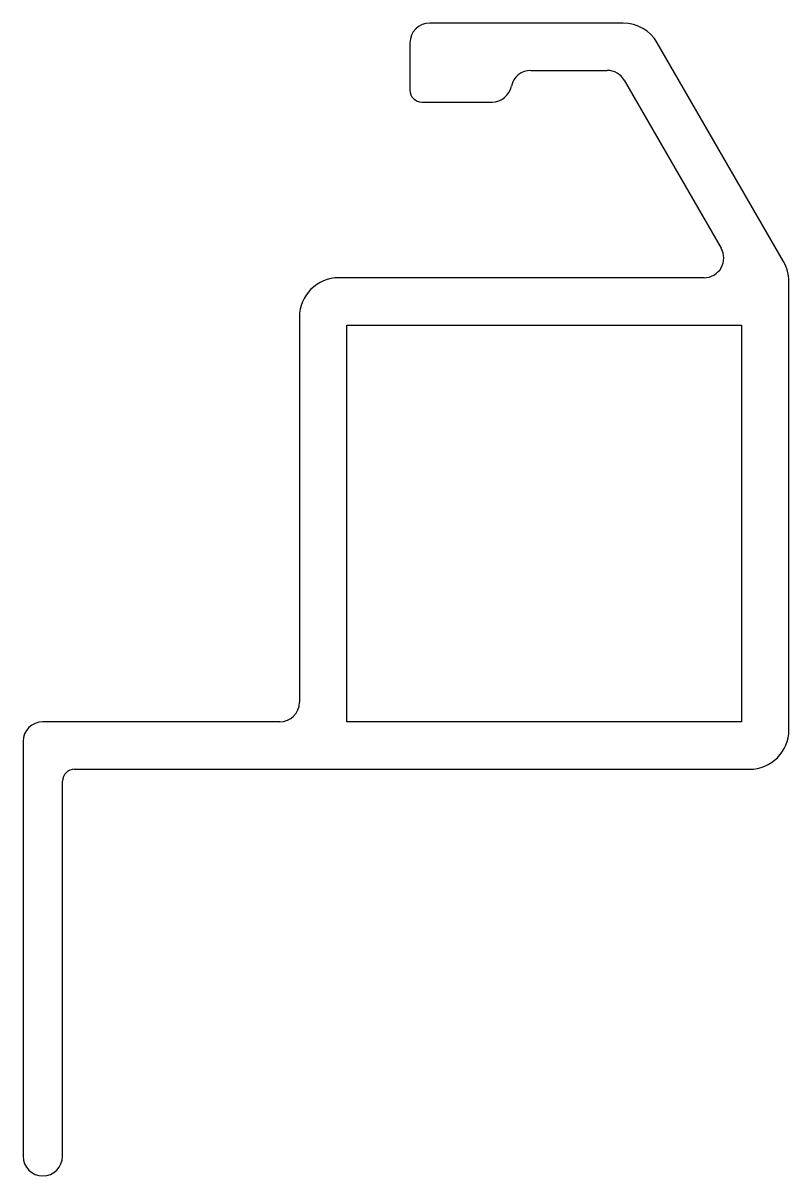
# Model space of a CAD drawing. Extents: x 2562.5 to 2581.9, y 1509.7 to 1538.9.
import ezdxf

# ---------------------------------------------------------------- set-up
doc = ezdxf.new("R2010")
doc.units = 0
doc.layers.get('0').update_dxf_attribs({"linetype": 'CONTINUOUS'})

msp = doc.modelspace()

# ---------------------------------------------------------------- linework, layer by layer
for p, q in [((2577.673, 1538.928), (2572.773, 1538.928)), ((2572.273, 1538.428), (2572.273, 1537.228)), ((2581.739, 1532.885), (2578.539, 1538.428)), ((2575.334, 1537.728), (2577.268, 1537.728)), ((2577.701, 1537.478), (2580.155, 1533.228)), ((2572.573, 1536.928), (2574.354, 1536.928)), ((2579.722, 1532.478), (2570.473, 1532.478)), ((2581.873, 1521.028), (2581.873, 1532.385)), ((2569.473, 1531.478), (2569.473, 1521.728)), ((2570.673, 1521.228), (2570.673, 1531.278)), ((2570.673, 1531.278), (2580.673, 1531.278)), ((2580.673, 1531.278), (2580.673, 1521.228)), ((2568.973, 1521.228), (2562.973, 1521.228)), ((2580.673, 1521.228), (2570.673, 1521.228)), ((2562.473, 1520.728), (2562.473, 1510.228)), ((2563.773, 1520.028), (2580.873, 1520.028)), ((2563.473, 1510.228), (2563.473, 1519.728))]:
    msp.add_line(p, q)
for centre, radius, start, end in [((2572.773, 1538.428), 0.5, 90, 180), ((2577.673, 1537.928), 1, 30, 90), ((2575.334, 1537.228), 0.5, 90, 168.463), ((2577.268, 1537.228), 0.5, 30, 90), ((2572.573, 1537.228), 0.3, 180, 270), ((2574.354, 1537.428), 0.5, 270, 348.463), ((2579.722, 1532.978), 0.5, 270, 30), ((2580.873, 1532.385), 1, 0, 30), ((2570.473, 1531.478), 1, 90, 180), ((2568.973, 1521.728), 0.5, 270, 0), ((2562.973, 1520.728), 0.5, 90, 180), ((2580.873, 1521.028), 1, 270, 0), ((2563.773, 1519.728), 0.3, 90, 180), ((2562.973, 1510.228), 0.5, 180, 0)]:
    msp.add_arc(centre, radius, start, end)

doc.saveas('drawing.dxf')
